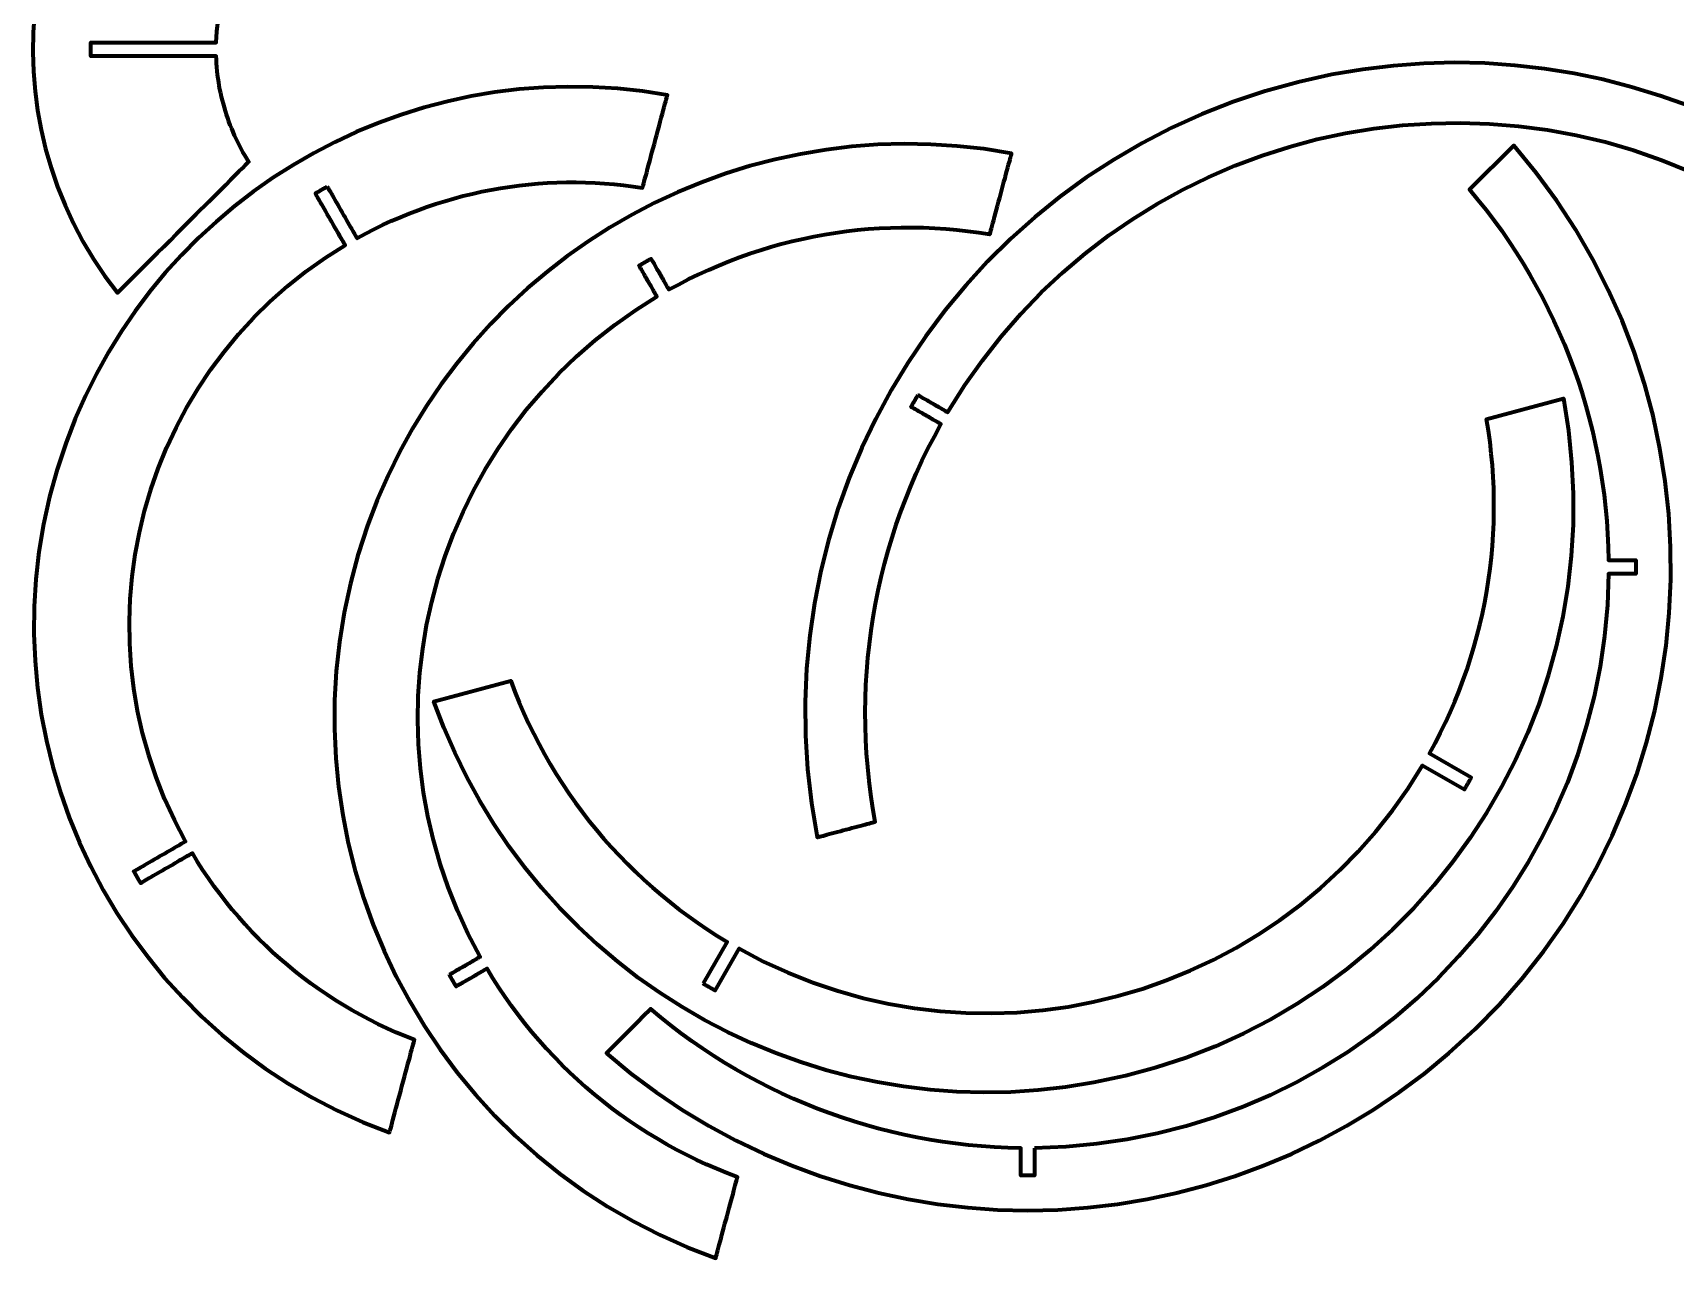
# Model space of a CAD drawing. Header units: millimetres. Extents: x -231 to 441, y -124 to 422.
# Drawn here: x -230.9 to 127.9, y -121.5 to 146.1 of the extents above; entities that cross this region are included whole.
import ezdxf

# ---------------------------------------------------------------- set-up
doc = ezdxf.new("R2010")
doc.units = ezdxf.units.MM
doc.header["$MEASUREMENT"] = 0

# ---------------------------------------------------------------- blocks, each defined once
blk = doc.blocks.new('block 3')
at = {"color": 7, "lineweight": 70, "true_color": 0xffffff}
blk.add_lwpolyline([(-143.52, 215.71), (-143.52, 188.31), (-142.7, 188.27), (-141.92, 188.23), (-141.13, 188.17), (-140.34, 188.09), (-139.56, 188.01), (-138.78, 187.9), (-138, 187.79), (-137.23, 187.66), (-136.45, 187.52), (-135.68, 187.37), (-134.92, 187.2), (-134.15, 187.02), (-133.39, 186.83), (-132.64, 186.63), (-131.88, 186.41), (-131.13, 186.18), (-130.39, 185.93), (-129.65, 185.68), (-128.91, 185.41), (-128.18, 185.12), (-127.45, 184.83), (-126.73, 184.52), (-126.01, 184.2), (-125.3, 183.87), (-124.59, 183.53), (-123.89, 183.17), (-123.2, 182.8), (-122.51, 182.42), (-121.82, 182.03), (-121.14, 181.62), (-120.47, 181.2), (-120.39, 181.29), (-120.13, 181.54), (-118.48, 183.2), (-117.67, 184.01), (-116.75, 184.93), (-115.73, 185.94), (-114.63, 187.05), (-112.2, 189.47), (-110.91, 190.76), (-109.57, 192.1), (-108.21, 193.46), (-106.83, 194.84), (-105.44, 196.23), (-104.06, 197.61), (-102.7, 198.98), (-101.36, 200.31), (-100.07, 201.61), (-98.82, 202.85), (-97.64, 204.03), (-96.54, 205.13), (-95.52, 206.15), (-94.6, 207.07), (-93.79, 207.88), (-93.11, 208.57), (-92.55, 209.12), (-92.14, 209.54), (-91.88, 209.79), (-91.8, 209.88), (-94.86, 212.19), (-97.99, 214.34), (-101.19, 216.34), (-104.46, 218.19), (-107.79, 219.88), (-111.17, 221.42), (-114.6, 222.81), (-118.08, 224.04), (-121.59, 225.11), (-125.14, 226.04), (-128.72, 226.81), (-132.31, 227.42), (-135.93, 227.89), (-139.56, 228.19), (-143.2, 228.35), (-146.84, 228.35), (-150.48, 228.19), (-154.11, 227.89), (-157.73, 227.42), (-161.33, 226.81), (-164.9, 226.04), (-168.45, 225.11), (-171.96, 224.04), (-175.44, 222.81), (-178.87, 221.42), (-182.25, 219.88), (-185.58, 218.19), (-188.85, 216.34), (-192.05, 214.34), (-195.19, 212.19), (-198.25, 209.88), (-201.75, 206.96), (-205.06, 203.89), (-208.17, 200.69), (-211.09, 197.36), (-213.82, 193.91), (-216.34, 190.34), (-218.67, 186.68), (-220.8, 182.92), (-222.72, 179.07), (-224.45, 175.14), (-225.97, 171.14), (-227.29, 167.09), (-228.41, 162.97), (-229.31, 158.81), (-230.02, 154.62), (-230.51, 150.4), (-230.8, 146.15), (-230.88, 141.9), (-230.74, 137.64), (-230.4, 133.38), (-229.84, 129.14), (-229.07, 124.92), (-228.09, 120.73), (-226.89, 116.58), (-225.48, 112.48), (-223.84, 108.43), (-221.99, 104.44), (-219.92, 100.52), (-217.63, 96.69), (-215.12, 92.94), (-212.39, 89.29), (-212.29, 89.38), (-212.02, 89.65), (-211.58, 90.09), (-210.99, 90.68), (-210.26, 91.41), (-209.4, 92.27), (-207.36, 94.32), (-206.19, 95.48), (-204.95, 96.72), (-203.65, 98.03), (-202.29, 99.38), (-200.9, 100.77), (-199.48, 102.19), (-198.05, 103.63), (-196.62, 105.06), (-195.2, 106.48), (-192.45, 109.22), (-191.15, 110.53), (-189.91, 111.77), (-188.74, 112.93), (-187.67, 114.01), (-186.69, 114.98), (-185.84, 115.84), (-185.1, 116.57), (-184.51, 117.16), (-184.08, 117.6), (-183.8, 117.87), (-183.71, 117.96), (-184.14, 118.66), (-184.56, 119.36), (-184.97, 120.07), (-185.36, 120.78), (-185.74, 121.5), (-186.11, 122.23), (-186.46, 122.96), (-186.8, 123.7), (-187.13, 124.44), (-187.44, 125.19), (-187.74, 125.95), (-188.03, 126.71), (-188.3, 127.47), (-188.56, 128.24), (-188.81, 129.01), (-189.04, 129.79), (-189.26, 130.57), (-189.46, 131.35), (-189.65, 132.14), (-189.83, 132.94), (-189.99, 133.73), (-190.14, 134.53), (-190.28, 135.33), (-190.4, 136.14), (-190.5, 136.94), (-190.59, 137.75), (-190.67, 138.56), (-190.73, 139.38), (-190.78, 140.19), (-190.82, 141.01), (-218.22, 141.01), (-218.22, 141.06), (-218.22, 141.11), (-218.22, 141.16), (-218.22, 141.2), (-218.23, 141.3), (-218.23, 141.35), (-218.23, 141.4), (-218.23, 141.49), (-218.23, 141.54), (-218.23, 141.64), (-218.23, 141.74), (-218.23, 141.79), (-218.23, 141.83), (-218.23, 141.88), (-218.23, 141.98), (-218.24, 142.08), (-218.24, 142.12), (-218.24, 142.22), (-218.24, 142.32), (-218.24, 142.37), (-218.24, 142.51), (-218.24, 142.66), (-218.24, 142.7), (-218.24, 142.75), (-218.24, 142.8), (-218.24, 142.9), (-218.24, 142.95), (-218.23, 143.04), (-218.23, 143.14), (-218.23, 143.19), (-218.23, 143.24), (-218.23, 143.29), (-218.23, 143.38), (-218.23, 143.48), (-218.23, 143.53), (-218.23, 143.58), (-218.23, 143.62), (-218.23, 143.67), (-218.22, 143.82), (-218.22, 143.87), (-218.22, 143.91), (-218.22, 144.01), (-190.82, 144.01), (-190.68, 146.41), (-190.42, 148.77), (-190.04, 151.09), (-189.54, 153.38), (-188.94, 155.62), (-188.22, 157.81), (-187.4, 159.95), (-186.48, 162.04), (-185.46, 164.07), (-184.34, 166.04), (-183.13, 167.95), (-181.83, 169.8), (-180.45, 171.58), (-178.97, 173.28), (-177.42, 174.91), (-175.79, 176.46), (-174.09, 177.94), (-172.31, 179.32), (-170.46, 180.62), (-168.55, 181.83), (-166.58, 182.95), (-164.55, 183.97), (-162.46, 184.89), (-160.32, 185.71), (-158.13, 186.43), (-155.89, 187.03), (-153.6, 187.53), (-151.28, 187.91), (-148.92, 188.17), (-146.52, 188.31), (-146.52, 215.71), (-146.42, 215.71), (-146.32, 215.72), (-146.22, 215.72), (-146.12, 215.72), (-146.02, 215.72), (-145.92, 215.72), (-145.82, 215.72), (-145.72, 215.72), (-145.62, 215.72), (-145.52, 215.73), (-145.42, 215.73), (-145.32, 215.73), (-145.22, 215.73), (-145.12, 215.73), (-145.02, 215.73), (-144.92, 215.73), (-144.82, 215.73), (-144.72, 215.73), (-144.62, 215.73), (-144.52, 215.73), (-144.42, 215.72), (-144.32, 215.72), (-144.22, 215.72), (-144.12, 215.72), (-144.02, 215.72), (-143.92, 215.72), (-143.82, 215.72), (-143.72, 215.72), (-143.62, 215.71), (-143.52, 215.71)], dxfattribs=at)
blk = doc.blocks.new('block 4')
at = {"color": 7, "lineweight": 70, "true_color": 0xffffff}
blk.add_lwpolyline([(-166.56, 112.52), (-166.54, 112.48), (-166.48, 112.38), (-166.38, 112.2), (-166.25, 111.97), (-166.08, 111.68), (-165.88, 111.35), (-165.66, 110.96), (-165.42, 110.54), (-165.15, 110.08), (-164.87, 109.59), (-164.58, 109.08), (-164.27, 108.55), (-163.95, 108), (-163.63, 107.44), (-163.3, 106.88), (-162.98, 106.31), (-162.66, 105.76), (-162.34, 105.21), (-162.03, 104.67), (-161.74, 104.16), (-161.45, 103.67), (-161.19, 103.21), (-160.94, 102.79), (-160.72, 102.41), (-160.53, 102.07), (-160.36, 101.78), (-160.23, 101.55), (-160.13, 101.38), (-160.07, 101.27), (-160.05, 101.24), (-158.14, 102.27), (-156.28, 103.23), (-154.4, 104.14), (-152.5, 105.01), (-150.59, 105.84), (-148.67, 106.63), (-146.73, 107.38), (-144.77, 108.09), (-142.8, 108.75), (-140.82, 109.36), (-138.83, 109.94), (-136.83, 110.47), (-134.82, 110.96), (-132.8, 111.41), (-130.77, 111.81), (-128.73, 112.17), (-126.68, 112.49), (-124.63, 112.76), (-122.57, 112.99), (-120.51, 113.17), (-118.44, 113.31), (-116.37, 113.41), (-114.29, 113.46), (-112.21, 113.47), (-110.14, 113.43), (-108.06, 113.34), (-105.98, 113.22), (-103.9, 113.04), (-101.82, 112.83), (-99.74, 112.56), (-97.67, 112.26), (-97.65, 112.32), (-97.6, 112.5), (-97.52, 112.79), (-97.42, 113.18), (-97.29, 113.67), (-97.14, 114.24), (-96.96, 114.89), (-96.77, 115.6), (-96.56, 116.38), (-96.34, 117.21), (-96.1, 118.09), (-95.86, 119), (-95.61, 119.95), (-95.35, 120.91), (-95.09, 121.88), (-94.82, 122.86), (-94.56, 123.84), (-94.3, 124.8), (-94.05, 125.74), (-93.81, 126.66), (-93.57, 127.53), (-93.35, 128.37), (-93.14, 129.14), (-92.95, 129.86), (-92.77, 130.51), (-92.62, 131.08), (-92.49, 131.57), (-92.39, 131.96), (-92.31, 132.25), (-92.26, 132.43), (-92.24, 132.49), (-97.7, 133.34), (-103.14, 133.92), (-108.56, 134.25), (-113.96, 134.33), (-119.32, 134.17), (-124.64, 133.76), (-129.91, 133.11), (-135.13, 132.23), (-140.28, 131.12), (-145.37, 129.78), (-150.38, 128.22), (-155.3, 126.44), (-160.14, 124.45), (-164.87, 122.25), (-169.51, 119.84), (-174.03, 117.23), (-178.43, 114.42), (-182.7, 111.42), (-186.84, 108.23), (-190.85, 104.85), (-194.7, 101.3), (-198.4, 97.56), (-201.94, 93.65), (-205.32, 89.58), (-208.51, 85.34), (-211.53, 80.93), (-214.35, 76.37), (-216.98, 71.66), (-219.4, 66.8), (-221.62, 61.79), (-223.62, 56.64), (-225.59, 50.71), (-227.23, 44.75), (-228.54, 38.77), (-229.54, 32.78), (-230.22, 26.79), (-230.58, 20.81), (-230.64, 14.86), (-230.4, 8.94), (-229.87, 3.07), (-229.04, -2.75), (-227.92, -8.51), (-226.53, -14.19), (-224.85, -19.79), (-222.91, -25.29), (-220.69, -30.68), (-218.22, -35.96), (-215.49, -41.11), (-212.5, -46.12), (-209.27, -50.99), (-205.79, -55.7), (-202.08, -60.23), (-198.13, -64.59), (-193.96, -68.76), (-189.56, -72.73), (-184.95, -76.49), (-180.12, -80.03), (-175.08, -83.34), (-169.84, -86.4), (-164.4, -89.22), (-158.77, -91.77), (-152.94, -94.05), (-152.93, -93.98), (-152.88, -93.79), (-152.79, -93.48), (-152.68, -93.06), (-152.54, -92.55), (-152.38, -91.94), (-152.2, -91.25), (-151.99, -90.5), (-151.77, -89.68), (-151.54, -88.8), (-151.29, -87.88), (-151.04, -86.92), (-150.77, -85.94), (-150.5, -84.94), (-150.23, -83.93), (-149.96, -82.92), (-149.69, -81.92), (-149.43, -80.93), (-149.17, -79.98), (-148.93, -79.06), (-148.69, -78.18), (-148.47, -77.36), (-148.27, -76.6), (-148.09, -75.91), (-147.92, -75.31), (-147.79, -74.79), (-147.67, -74.38), (-147.59, -74.07), (-147.54, -73.88), (-147.52, -73.81), (-149.54, -73.01), (-151.53, -72.17), (-153.51, -71.29), (-155.46, -70.36), (-157.38, -69.39), (-159.29, -68.38), (-161.16, -67.33), (-163.01, -66.24), (-164.84, -65.11), (-166.64, -63.94), (-168.41, -62.73), (-170.15, -61.49), (-171.86, -60.2), (-173.55, -58.88), (-175.2, -57.52), (-176.83, -56.13), (-178.42, -54.7), (-179.98, -53.23), (-181.51, -51.73), (-183.01, -50.19), (-184.47, -48.63), (-185.9, -47.02), (-187.3, -45.39), (-188.66, -43.72), (-189.98, -42.02), (-191.27, -40.29), (-192.51, -38.53), (-193.73, -36.74), (-194.9, -34.92), (-196.03, -33.07), (-196.07, -33.1), (-196.17, -33.16), (-196.34, -33.25), (-196.56, -33.38), (-196.83, -33.53), (-197.15, -33.72), (-197.51, -33.93), (-197.91, -34.16), (-198.35, -34.41), (-198.81, -34.68), (-199.3, -34.96), (-199.81, -35.25), (-200.33, -35.56), (-200.87, -35.87), (-201.41, -36.18), (-201.96, -36.5), (-202.5, -36.81), (-203.04, -37.12), (-203.56, -37.42), (-204.07, -37.72), (-204.56, -38), (-205.02, -38.26), (-205.46, -38.51), (-205.86, -38.75), (-206.22, -38.95), (-206.54, -39.14), (-206.81, -39.29), (-207.02, -39.42), (-207.19, -39.51), (-207.29, -39.57), (-207.32, -39.59), (-207.37, -39.51), (-207.39, -39.47), (-207.42, -39.42), (-207.44, -39.38), (-207.47, -39.34), (-207.49, -39.3), (-207.52, -39.26), (-207.59, -39.13), (-207.62, -39.09), (-207.69, -38.97), (-207.71, -38.92), (-207.74, -38.88), (-207.76, -38.84), (-207.79, -38.8), (-207.81, -38.76), (-207.84, -38.72), (-207.88, -38.63), (-207.91, -38.59), (-207.93, -38.55), (-207.96, -38.51), (-207.98, -38.46), (-208.01, -38.42), (-208.03, -38.38), (-208.05, -38.34), (-208.08, -38.3), (-208.1, -38.25), (-208.13, -38.21), (-208.18, -38.13), (-208.2, -38.09), (-208.22, -38.05), (-208.25, -38), (-208.3, -37.92), (-208.32, -37.88), (-208.34, -37.84), (-208.42, -37.71), (-208.44, -37.67), (-208.46, -37.62), (-208.49, -37.58), (-208.51, -37.54), (-208.54, -37.5), (-208.58, -37.41), (-208.61, -37.37), (-208.68, -37.25), (-208.7, -37.2), (-208.75, -37.12), (-208.8, -37.03), (-208.82, -36.99), (-208.78, -36.97), (-208.68, -36.91), (-208.5, -36.81), (-208.27, -36.68), (-207.98, -36.51), (-207.65, -36.31), (-207.26, -36.09), (-206.84, -35.85), (-206.38, -35.59), (-205.89, -35.3), (-205.38, -35.01), (-204.85, -34.7), (-204.3, -34.38), (-203.74, -34.06), (-203.18, -33.73), (-202.61, -33.41), (-202.06, -33.09), (-201.51, -32.77), (-200.97, -32.46), (-200.46, -32.17), (-199.97, -31.88), (-199.51, -31.62), (-199.09, -31.38), (-198.71, -31.15), (-198.37, -30.96), (-198.08, -30.79), (-197.85, -30.66), (-197.68, -30.56), (-197.57, -30.5), (-197.53, -30.48), (-199.94, -25.87), (-202.08, -21.19), (-203.95, -16.45), (-205.56, -11.66), (-206.9, -6.83), (-207.99, -1.96), (-208.82, 2.92), (-209.39, 7.82), (-209.71, 12.73), (-209.78, 17.63), (-209.6, 22.51), (-209.18, 27.37), (-208.51, 32.19), (-207.61, 36.97), (-206.47, 41.7), (-205.09, 46.36), (-203.49, 50.95), (-201.65, 55.46), (-199.59, 59.88), (-197.3, 64.2), (-194.79, 68.4), (-192.06, 72.49), (-189.11, 76.45), (-185.95, 80.27), (-182.58, 83.94), (-179, 87.45), (-175.22, 90.8), (-171.23, 93.97), (-167.04, 96.95), (-162.64, 99.74), (-162.67, 99.77), (-162.73, 99.88), (-162.83, 100.05), (-162.96, 100.28), (-163.13, 100.57), (-163.32, 100.91), (-163.54, 101.29), (-163.79, 101.71), (-164.05, 102.17), (-164.33, 102.66), (-164.63, 103.17), (-164.94, 103.71), (-165.25, 104.26), (-165.58, 104.81), (-165.9, 105.38), (-166.23, 105.94), (-166.55, 106.5), (-166.87, 107.05), (-167.17, 107.58), (-167.47, 108.09), (-167.75, 108.58), (-168.02, 109.04), (-168.26, 109.46), (-168.48, 109.85), (-168.68, 110.18), (-168.84, 110.47), (-168.98, 110.7), (-169.08, 110.88), (-169.14, 110.98), (-169.16, 111.02), (-169.07, 111.07), (-168.99, 111.12), (-168.9, 111.17), (-168.82, 111.22), (-168.73, 111.28), (-168.64, 111.33), (-168.56, 111.38), (-168.47, 111.43), (-168.39, 111.48), (-168.21, 111.58), (-168.13, 111.63), (-168.04, 111.68), (-167.95, 111.73), (-167.87, 111.78), (-167.78, 111.83), (-167.69, 111.88), (-167.61, 111.93), (-167.52, 111.98), (-167.43, 112.03), (-167.35, 112.08), (-167.26, 112.13), (-167.17, 112.18), (-167.09, 112.23), (-167, 112.28), (-166.91, 112.32), (-166.82, 112.37), (-166.74, 112.42), (-166.65, 112.47), (-166.56, 112.52)], dxfattribs=at)
blk = doc.blocks.new('block 5')
at = {"color": 7, "lineweight": 70, "true_color": 0xffffff}
blk.add_lwpolyline([(-139.9, -59.56), (-139.88, -59.55), (-139.81, -59.51), (-139.71, -59.45), (-139.57, -59.37), (-139.4, -59.27), (-139.2, -59.15), (-138.97, -59.02), (-138.71, -58.88), (-138.44, -58.72), (-138.15, -58.55), (-137.84, -58.37), (-137.52, -58.19), (-137.2, -58), (-136.86, -57.81), (-136.53, -57.61), (-136.19, -57.42), (-135.85, -57.23), (-135.53, -57.04), (-135.21, -56.85), (-134.9, -56.68), (-134.61, -56.51), (-134.34, -56.35), (-134.08, -56.2), (-133.85, -56.07), (-133.65, -55.95), (-133.48, -55.85), (-133.34, -55.77), (-133.24, -55.72), (-133.17, -55.68), (-133.15, -55.67), (-135.83, -50.56), (-138.13, -45.56), (-140.16, -40.49), (-141.9, -35.36), (-143.38, -30.2), (-144.59, -24.99), (-145.53, -19.77), (-146.2, -14.52), (-146.62, -9.27), (-146.77, -4.02), (-146.66, 1.21), (-146.31, 6.42), (-145.7, 11.6), (-144.84, 16.74), (-143.73, 21.83), (-142.38, 26.85), (-140.78, 31.81), (-138.95, 36.69), (-136.88, 41.48), (-134.58, 46.17), (-132.04, 50.75), (-129.28, 55.21), (-126.29, 59.55), (-123.08, 63.75), (-119.64, 67.8), (-115.99, 71.69), (-112.12, 75.43), (-108.03, 78.98), (-103.74, 82.35), (-99.23, 85.53), (-94.52, 88.51), (-94.53, 88.53), (-94.57, 88.59), (-94.62, 88.68), (-94.7, 88.81), (-94.79, 88.98), (-94.9, 89.17), (-95.03, 89.38), (-95.17, 89.62), (-95.32, 89.88), (-95.48, 90.16), (-95.65, 90.45), (-95.82, 90.76), (-96, 91.07), (-96.19, 91.39), (-96.38, 91.72), (-96.56, 92.04), (-96.75, 92.37), (-96.94, 92.69), (-97.12, 93), (-97.29, 93.31), (-97.46, 93.6), (-97.62, 93.88), (-97.77, 94.14), (-97.91, 94.38), (-98.04, 94.59), (-98.15, 94.78), (-98.24, 94.94), (-98.31, 95.07), (-98.37, 95.17), (-98.4, 95.23), (-98.42, 95.25), (-98.33, 95.3), (-98.25, 95.35), (-98.17, 95.4), (-98.08, 95.45), (-98, 95.5), (-97.92, 95.55), (-97.83, 95.6), (-97.75, 95.64), (-97.67, 95.69), (-97.58, 95.74), (-97.5, 95.79), (-97.42, 95.84), (-97.33, 95.89), (-97.25, 95.94), (-97.16, 95.99), (-97.08, 96.03), (-97, 96.08), (-96.91, 96.13), (-96.83, 96.18), (-96.74, 96.23), (-96.66, 96.28), (-96.58, 96.32), (-96.49, 96.37), (-96.41, 96.42), (-96.32, 96.47), (-96.24, 96.51), (-96.16, 96.56), (-96.07, 96.61), (-95.99, 96.66), (-95.9, 96.7), (-95.82, 96.75), (-95.81, 96.73), (-95.77, 96.67), (-95.72, 96.57), (-95.64, 96.44), (-95.55, 96.28), (-95.44, 96.09), (-95.31, 95.88), (-95.17, 95.64), (-95.02, 95.38), (-94.86, 95.1), (-94.7, 94.81), (-94.52, 94.5), (-94.34, 94.19), (-94.15, 93.87), (-93.97, 93.54), (-93.78, 93.22), (-93.59, 92.89), (-93.4, 92.57), (-93.22, 92.26), (-93.05, 91.95), (-92.88, 91.66), (-92.72, 91.38), (-92.57, 91.12), (-92.43, 90.88), (-92.31, 90.67), (-92.2, 90.48), (-92.1, 90.31), (-92.03, 90.18), (-91.97, 90.09), (-91.94, 90.03), (-91.92, 90.01), (-89.78, 91.17), (-87.61, 92.29), (-85.43, 93.35), (-83.22, 94.36), (-81, 95.32), (-78.75, 96.23), (-76.49, 97.09), (-74.21, 97.89), (-71.92, 98.64), (-69.61, 99.34), (-67.29, 99.99), (-64.96, 100.59), (-62.61, 101.13), (-60.25, 101.62), (-57.88, 102.05), (-55.51, 102.43), (-53.12, 102.76), (-50.73, 103.04), (-48.33, 103.26), (-45.93, 103.43), (-43.52, 103.54), (-41.1, 103.6), (-38.69, 103.6), (-36.27, 103.55), (-33.85, 103.45), (-31.43, 103.29), (-29.02, 103.07), (-26.6, 102.8), (-24.19, 102.48), (-21.78, 102.1), (-21.76, 102.15), (-21.72, 102.32), (-21.64, 102.59), (-21.55, 102.95), (-21.43, 103.4), (-21.28, 103.93), (-21.12, 104.53), (-20.95, 105.19), (-20.75, 105.91), (-20.55, 106.68), (-20.33, 107.48), (-20.11, 108.31), (-19.88, 109.17), (-19.65, 110.05), (-19.17, 111.81), (-18.94, 112.69), (-18.71, 113.54), (-18.48, 114.38), (-18.27, 115.18), (-18.06, 115.95), (-17.87, 116.67), (-17.69, 117.33), (-17.53, 117.93), (-17.39, 118.46), (-17.27, 118.91), (-17.17, 119.27), (-17.1, 119.54), (-17.06, 119.71), (-17.04, 119.76), (-23.09, 120.73), (-28.91, 121.37), (-34.72, 121.74), (-40.5, 121.84), (-46.24, 121.68), (-51.94, 121.25), (-57.59, 120.57), (-63.18, 119.63), (-68.7, 118.44), (-74.14, 117.02), (-79.51, 115.35), (-84.78, 113.44), (-89.96, 111.31), (-95.03, 108.95), (-99.99, 106.37), (-104.83, 103.57), (-109.54, 100.56), (-114.11, 97.34), (-118.54, 93.92), (-122.82, 90.3), (-126.94, 86.48), (-130.9, 82.47), (-134.68, 78.27), (-138.28, 73.9), (-141.68, 69.34), (-144.9, 64.61), (-147.9, 59.72), (-150.7, 54.66), (-153.27, 49.44), (-155.62, 44.06), (-157.73, 38.54), (-159.8, 32.22), (-161.51, 25.86), (-162.88, 19.49), (-163.91, 13.1), (-164.59, 6.73), (-164.95, 0.36), (-164.99, -5.97), (-164.7, -12.27), (-164.09, -18.52), (-163.18, -24.72), (-161.96, -30.84), (-160.44, -36.88), (-158.63, -42.83), (-156.53, -48.67), (-154.15, -54.4), (-151.48, -60), (-148.55, -65.47), (-145.34, -70.79), (-141.87, -75.95), (-138.15, -80.94), (-134.17, -85.75), (-129.95, -90.37), (-125.48, -94.79), (-120.78, -98.99), (-115.85, -102.97), (-110.69, -106.71), (-105.31, -110.2), (-99.71, -113.43), (-93.9, -116.4), (-87.89, -119.08), (-81.68, -121.48), (-81.67, -121.42), (-81.63, -121.26), (-81.56, -121.01), (-81.47, -120.67), (-81.35, -120.25), (-81.22, -119.75), (-81.07, -119.18), (-80.9, -118.55), (-80.72, -117.87), (-80.52, -117.15), (-80.32, -116.38), (-80.1, -115.58), (-79.88, -114.76), (-79.66, -113.92), (-79.43, -113.07), (-79.2, -112.21), (-78.97, -111.36), (-78.75, -110.52), (-78.53, -109.7), (-78.31, -108.9), (-78.11, -108.14), (-77.91, -107.41), (-77.73, -106.73), (-77.56, -106.1), (-77.41, -105.54), (-77.28, -105.04), (-77.16, -104.61), (-77.07, -104.27), (-77, -104.02), (-76.96, -103.86), (-76.95, -103.81), (-79.22, -102.93), (-81.48, -102.01), (-83.71, -101.03), (-85.91, -100.01), (-88.08, -98.94), (-90.23, -97.82), (-92.35, -96.66), (-94.44, -95.44), (-96.5, -94.19), (-98.53, -92.88), (-100.53, -91.54), (-102.49, -90.15), (-104.43, -88.71), (-106.33, -87.23), (-108.2, -85.72), (-110.03, -84.15), (-111.83, -82.55), (-113.59, -80.91), (-115.31, -79.23), (-117, -77.51), (-118.65, -75.75), (-120.26, -73.95), (-121.83, -72.11), (-123.36, -70.24), (-124.85, -68.33), (-126.3, -66.39), (-127.7, -64.41), (-129.06, -62.39), (-130.38, -60.34), (-131.65, -58.26), (-131.67, -58.28), (-131.74, -58.31), (-131.84, -58.37), (-131.98, -58.45), (-132.15, -58.55), (-132.35, -58.67), (-132.58, -58.8), (-132.84, -58.95), (-133.11, -59.1), (-133.4, -59.27), (-133.71, -59.45), (-134.03, -59.63), (-134.35, -59.82), (-134.69, -60.02), (-135.36, -60.41), (-135.7, -60.6), (-136.02, -60.79), (-136.34, -60.97), (-136.65, -61.15), (-136.94, -61.32), (-137.21, -61.47), (-137.47, -61.62), (-137.7, -61.75), (-137.9, -61.87), (-138.07, -61.97), (-138.21, -62.05), (-138.31, -62.11), (-138.38, -62.15), (-138.4, -62.16), (-138.42, -62.12), (-138.45, -62.07), (-138.47, -62.03), (-138.53, -61.94), (-138.55, -61.9), (-138.58, -61.86), (-138.6, -61.81), (-138.65, -61.73), (-138.68, -61.68), (-138.7, -61.64), (-138.73, -61.6), (-138.8, -61.47), (-138.83, -61.43), (-138.86, -61.38), (-138.88, -61.34), (-138.93, -61.25), (-138.96, -61.21), (-138.98, -61.17), (-139.01, -61.12), (-139.03, -61.08), (-139.06, -61.04), (-139.08, -60.99), (-139.13, -60.91), (-139.16, -60.86), (-139.18, -60.82), (-139.21, -60.78), (-139.26, -60.69), (-139.31, -60.6), (-139.33, -60.56), (-139.36, -60.52), (-139.38, -60.47), (-139.41, -60.43), (-139.43, -60.39), (-139.46, -60.34), (-139.48, -60.3), (-139.5, -60.26), (-139.53, -60.21), (-139.55, -60.17), (-139.58, -60.13), (-139.6, -60.08), (-139.68, -59.95), (-139.7, -59.91), (-139.75, -59.82), (-139.82, -59.69), (-139.87, -59.6), (-139.9, -59.56)], dxfattribs=at)
blk = doc.blocks.new('block 6')
at = {"color": 7, "lineweight": 70, "true_color": 0xffffff}
blk.add_lwpolyline([(-84.44, -61.51), (-84.39, -61.54), (-84.35, -61.57), (-84.31, -61.59), (-84.27, -61.62), (-84.22, -61.64), (-84.18, -61.67), (-84.14, -61.69), (-84.01, -61.77), (-83.96, -61.79), (-83.92, -61.82), (-83.75, -61.92), (-83.62, -62), (-83.53, -62.05), (-83.49, -62.07), (-83.45, -62.1), (-83.4, -62.12), (-83.36, -62.15), (-83.31, -62.17), (-83.27, -62.2), (-83.1, -62.3), (-83.06, -62.32), (-82.97, -62.37), (-82.84, -62.45), (-82.71, -62.52), (-82.62, -62.57), (-82.58, -62.6), (-82.53, -62.62), (-82.49, -62.65), (-82.45, -62.67), (-82.4, -62.69), (-82.36, -62.72), (-82.32, -62.74), (-82.27, -62.77), (-82.19, -62.82), (-82.14, -62.84), (-82.1, -62.87), (-82.06, -62.89), (-82.01, -62.92), (-81.97, -62.94), (-81.93, -62.97), (-81.88, -62.99), (-81.84, -63.01), (-76.57, -53.89), (-71.29, -56.67), (-65.92, -59.13), (-60.49, -61.29), (-54.99, -63.14), (-49.45, -64.69), (-43.87, -65.94), (-38.27, -66.89), (-32.65, -67.55), (-27.02, -67.92), (-21.4, -68.01), (-15.8, -67.81), (-10.23, -67.33), (-4.69, -66.57), (0.79, -65.53), (6.21, -64.22), (11.56, -62.64), (16.83, -60.8), (22, -58.69), (27.07, -56.32), (32.02, -53.69), (36.85, -50.81), (41.53, -47.68), (46.07, -44.29), (50.45, -40.66), (54.66, -36.79), (58.68, -32.68), (62.51, -28.33), (66.14, -23.74), (69.56, -18.93), (72.74, -13.88), (81.87, -19.15), (81.92, -19.06), (81.97, -18.98), (82.02, -18.89), (82.12, -18.72), (82.17, -18.63), (82.22, -18.55), (82.27, -18.46), (82.32, -18.37), (82.37, -18.29), (82.42, -18.2), (82.47, -18.11), (82.52, -18.03), (82.57, -17.94), (82.62, -17.86), (82.67, -17.77), (82.77, -17.6), (82.82, -17.51), (82.92, -17.33), (82.97, -17.25), (83.02, -17.16), (83.07, -17.07), (83.12, -16.99), (83.17, -16.9), (83.22, -16.81), (83.27, -16.73), (83.32, -16.64), (83.37, -16.55), (74.24, -11.28), (75.46, -9.05), (76.62, -6.8), (77.73, -4.53), (78.78, -2.23), (79.78, 0.09), (80.72, 2.42), (81.61, 4.78), (82.45, 7.15), (83.23, 9.53), (83.96, 11.94), (84.63, 14.35), (85.25, 16.79), (85.81, 19.23), (86.31, 21.68), (86.76, 24.15), (87.16, 26.62), (87.5, 29.1), (87.78, 31.59), (88, 34.09), (88.17, 36.59), (88.29, 39.1), (88.34, 41.61), (88.34, 44.13), (88.28, 46.64), (88.17, 49.16), (87.99, 51.68), (87.76, 54.19), (87.48, 56.71), (87.13, 59.22), (86.72, 61.72), (103.5, 66.22), (104.6, 59.27), (105.31, 52.36), (105.65, 45.48), (105.62, 38.66), (105.22, 31.9), (104.48, 25.21), (103.39, 18.61), (101.96, 12.11), (100.2, 5.72), (98.11, -0.55), (95.72, -6.69), (93.02, -12.69), (90.02, -18.53), (86.73, -24.21), (83.15, -29.71), (79.31, -35.02), (75.19, -40.13), (70.81, -45.03), (66.19, -49.7), (61.32, -54.14), (56.21, -58.34), (50.88, -62.27), (45.32, -65.94), (39.56, -69.33), (33.59, -72.43), (27.42, -75.23), (21.06, -77.71), (14.52, -79.86), (7.81, -81.68), (0.93, -83.15), (-5.26, -84.15), (-11.24, -84.82), (-17.19, -85.21), (-23.12, -85.32), (-29.01, -85.16), (-34.85, -84.72), (-40.64, -84.03), (-46.37, -83.07), (-52.03, -81.86), (-57.62, -80.4), (-63.12, -78.7), (-68.53, -76.75), (-73.84, -74.56), (-79.04, -72.14), (-84.12, -69.5), (-89.08, -66.63), (-93.91, -63.54), (-98.6, -60.24), (-103.14, -56.73), (-107.53, -53.01), (-111.75, -49.09), (-115.8, -44.98), (-119.67, -40.68), (-123.36, -36.19), (-126.85, -31.51), (-130.14, -26.66), (-133.21, -21.64), (-136.07, -16.44), (-138.71, -11.09), (-141.1, -5.57), (-143.26, 0.1), (-126.48, 4.6), (-125.58, 2.22), (-124.62, -0.13), (-123.62, -2.45), (-122.56, -4.74), (-121.45, -7.01), (-120.29, -9.24), (-119.08, -11.45), (-117.83, -13.63), (-116.52, -15.78), (-115.17, -17.89), (-113.78, -19.98), (-112.33, -22.03), (-110.84, -24.04), (-109.31, -26.02), (-107.73, -27.97), (-106.11, -29.88), (-104.44, -31.75), (-102.73, -33.58), (-100.98, -35.38), (-99.19, -37.14), (-97.36, -38.86), (-95.49, -40.53), (-93.58, -42.17), (-91.64, -43.76), (-89.65, -45.31), (-87.62, -46.82), (-85.56, -48.28), (-83.47, -49.7), (-81.34, -51.07), (-79.17, -52.39), (-84.44, -61.51)], dxfattribs=at)
blk = doc.blocks.new('block 9')
at = {"color": 7, "lineweight": 70, "true_color": 0xffffff}
blk.add_lwpolyline([(-12.03, -97.44), (-12.03, -103.42), (-12.13, -103.42), (-12.22, -103.42), (-12.32, -103.43), (-12.42, -103.43), (-12.52, -103.43), (-12.61, -103.43), (-12.71, -103.43), (-12.81, -103.43), (-12.9, -103.43), (-13, -103.43), (-13.09, -103.43), (-13.19, -103.43), (-13.29, -103.43), (-13.38, -103.43), (-13.48, -103.43), (-13.58, -103.43), (-13.67, -103.43), (-13.77, -103.43), (-13.87, -103.43), (-14.06, -103.43), (-14.16, -103.43), (-14.26, -103.43), (-14.35, -103.43), (-14.45, -103.43), (-14.54, -103.43), (-14.64, -103.43), (-14.74, -103.43), (-14.83, -103.42), (-14.93, -103.42), (-15.03, -103.42), (-15.03, -97.44), (-17.9, -97.37), (-20.76, -97.24), (-23.61, -97.04), (-26.46, -96.79), (-29.29, -96.46), (-32.11, -96.08), (-34.92, -95.63), (-37.71, -95.12), (-40.49, -94.55), (-43.26, -93.91), (-46, -93.22), (-48.73, -92.46), (-51.45, -91.65), (-54.14, -90.77), (-56.81, -89.84), (-59.46, -88.84), (-62.08, -87.79), (-64.69, -86.68), (-67.27, -85.51), (-69.82, -84.28), (-72.35, -82.99), (-74.84, -81.65), (-77.31, -80.25), (-79.75, -78.8), (-82.16, -77.29), (-84.54, -75.72), (-86.88, -74.1), (-89.2, -72.42), (-91.47, -70.69), (-93.71, -68.9), (-95.92, -67.07), (-95.95, -67.1), (-96.03, -67.18), (-96.17, -67.32), (-96.36, -67.51), (-96.59, -67.74), (-96.86, -68.01), (-97.88, -69.03), (-98.28, -69.43), (-98.7, -69.85), (-103.6, -74.75), (-103.97, -75.12), (-104.31, -75.46), (-105.56, -76.71), (-100.2, -81.14), (-94.67, -85.26), (-89, -89.07), (-83.19, -92.58), (-77.26, -95.79), (-71.21, -98.69), (-65.06, -101.28), (-58.81, -103.57), (-52.49, -105.56), (-46.1, -107.23), (-39.66, -108.61), (-33.17, -109.68), (-26.64, -110.44), (-20.09, -110.9), (-13.53, -111.05), (-6.97, -110.9), (-0.42, -110.44), (6.11, -109.68), (12.6, -108.61), (19.05, -107.23), (25.44, -105.56), (31.76, -103.57), (38, -101.28), (44.15, -98.69), (50.2, -95.79), (56.14, -92.58), (61.94, -89.07), (67.62, -85.26), (73.14, -81.14), (78.51, -76.71), (84.2, -71.51), (89.53, -66.06), (94.52, -60.39), (99.16, -54.52), (103.44, -48.45), (107.37, -42.21), (110.95, -35.8), (114.17, -29.25), (117.03, -22.57), (119.53, -15.77), (121.67, -8.86), (123.46, -1.87), (124.88, 5.19), (125.93, 12.31), (126.63, 19.46), (126.96, 26.65), (126.92, 33.84), (126.52, 41.04), (125.74, 48.21), (124.6, 55.34), (123.09, 62.43), (121.21, 69.45), (118.95, 76.4), (116.33, 83.25), (113.32, 89.99), (109.94, 96.6), (106.19, 103.07), (102.05, 109.39), (97.54, 115.54), (92.65, 121.5), (83.03, 111.88), (83, 111.85), (84.84, 109.65), (86.62, 107.41), (88.35, 105.13), (90.03, 102.82), (91.65, 100.48), (93.22, 98.1), (94.73, 95.69), (96.19, 93.25), (97.59, 90.78), (98.93, 88.28), (100.21, 85.76), (101.44, 83.2), (102.61, 80.63), (103.72, 78.02), (104.78, 75.4), (105.77, 72.75), (106.71, 70.08), (107.58, 67.38), (108.4, 64.67), (109.15, 61.94), (109.85, 59.19), (110.48, 56.43), (111.06, 53.65), (111.57, 50.85), (112.01, 48.04), (112.4, 45.22), (112.72, 42.39), (112.98, 39.55), (113.18, 36.69), (113.31, 33.83), (113.37, 30.96), (119.36, 30.96), (119.36, 30.91), (119.36, 30.86), (119.36, 30.81), (119.36, 30.76), (119.36, 30.71), (119.36, 30.66), (119.36, 30.61), (119.36, 30.56), (119.36, 30.46), (119.36, 30.41), (119.36, 30.36), (119.36, 30.31), (119.36, 30.26), (119.36, 30.21), (119.37, 30.16), (119.37, 30.11), (119.37, 30.06), (119.37, 30.01), (119.37, 29.96), (119.37, 29.91), (119.37, 29.86), (119.37, 29.81), (119.37, 29.76), (119.37, 29.71), (119.37, 29.66), (119.37, 29.56), (119.37, 29.51), (119.37, 29.41), (119.37, 29.31), (119.37, 29.26), (119.37, 29.21), (119.37, 29.16), (119.37, 29.11), (119.37, 29.06), (119.37, 29.01), (119.37, 28.96), (119.37, 28.91), (119.37, 28.86), (119.37, 28.81), (119.37, 28.76), (119.36, 28.71), (119.36, 28.66), (119.36, 28.61), (119.36, 28.56), (119.36, 28.51), (119.36, 28.46), (119.36, 28.41), (119.36, 28.36), (119.36, 28.31), (119.36, 28.26), (119.36, 28.21), (119.36, 28.16), (119.36, 28.11), (119.36, 28.06), (119.36, 28.01), (119.36, 27.96), (113.37, 27.96), (113.11, 21.12), (112.49, 14.37), (111.52, 7.73), (110.22, 1.2), (108.59, -5.2), (106.63, -11.46), (104.37, -17.59), (101.81, -23.55), (98.95, -29.36), (95.81, -35), (92.4, -40.45), (88.73, -45.71), (84.8, -50.78), (80.62, -55.64), (76.21, -60.27), (71.57, -64.69), (66.72, -68.86), (61.65, -72.79), (56.39, -76.47), (50.93, -79.88), (45.3, -83.02), (39.49, -85.87), (33.52, -88.44), (27.4, -90.7), (21.13, -92.65), (14.73, -94.28), (8.21, -95.59), (1.57, -96.55), (-5.18, -97.17), (-12.03, -97.44)], dxfattribs=at)
blk = doc.blocks.new('block 10')
at = {"color": 7, "lineweight": 70, "true_color": 0xffffff}
blk.add_lwpolyline([(-37.51, 67), (-37.49, 66.99), (-37.42, 66.96), (-37.32, 66.9), (-37.19, 66.82), (-37.02, 66.73), (-36.83, 66.61), (-36.61, 66.49), (-36.36, 66.34), (-36.1, 66.19), (-35.81, 66.03), (-35.52, 65.85), (-35.21, 65.68), (-34.89, 65.49), (-34.57, 65.31), (-34.24, 65.12), (-33.91, 64.93), (-33.59, 64.74), (-33.27, 64.56), (-32.96, 64.38), (-32.67, 64.21), (-32.38, 64.05), (-32.12, 63.89), (-31.87, 63.75), (-31.65, 63.62), (-31.46, 63.51), (-31.29, 63.42), (-31.16, 63.34), (-31.06, 63.28), (-30.99, 63.24), (-30.97, 63.23), (-27.26, 69.13), (-23.42, 74.57), (-19.35, 79.76), (-15.05, 84.7), (-10.55, 89.37), (-5.84, 93.79), (-0.94, 97.94), (4.14, 101.82), (9.38, 105.43), (14.78, 108.76), (20.32, 111.82), (25.98, 114.6), (31.77, 117.09), (37.67, 119.3), (43.66, 121.21), (49.74, 122.84), (55.89, 124.16), (62.1, 125.19), (68.36, 125.91), (74.66, 126.33), (80.99, 126.44), (87.33, 126.24), (93.68, 125.73), (100.01, 124.89), (106.33, 123.74), (112.61, 122.26), (118.85, 120.45), (125.04, 118.31), (131.16, 115.84), (137.2, 113.04), (143.16, 109.89), (143.17, 109.91), (143.2, 109.97), (143.26, 110.06), (143.33, 110.19), (143.42, 110.34), (143.53, 110.53), (143.65, 110.74), (143.78, 110.97), (143.93, 111.22), (144.08, 111.49), (144.24, 111.77), (144.42, 112.07), (144.59, 112.37), (144.77, 112.68), (144.95, 113), (145.14, 113.32), (145.32, 113.63), (145.5, 113.94), (145.67, 114.24), (145.84, 114.54), (146.01, 114.82), (146.16, 115.09), (146.31, 115.34), (146.44, 115.58), (146.56, 115.79), (146.67, 115.97), (146.76, 116.13), (146.83, 116.25), (146.89, 116.35), (146.92, 116.41), (146.93, 116.43), (147.06, 116.35), (147.1, 116.33), (147.14, 116.31), (147.18, 116.28), (147.23, 116.26), (147.27, 116.24), (147.31, 116.21), (147.35, 116.19), (147.39, 116.16), (147.44, 116.14), (147.48, 116.12), (147.52, 116.09), (147.56, 116.07), (147.6, 116.04), (147.65, 116.02), (147.69, 116), (147.77, 115.95), (147.81, 115.92), (147.86, 115.9), (147.94, 115.85), (148.02, 115.8), (148.07, 115.78), (148.11, 115.75), (148.15, 115.73), (148.19, 115.71), (148.23, 115.68), (148.28, 115.66), (148.32, 115.63), (148.4, 115.59), (148.44, 115.56), (148.48, 115.54), (148.53, 115.51), (148.57, 115.49), (148.61, 115.46), (148.65, 115.44), (148.74, 115.39), (148.78, 115.37), (148.82, 115.34), (148.86, 115.32), (148.9, 115.29), (148.94, 115.27), (148.99, 115.24), (149.03, 115.22), (149.07, 115.2), (149.19, 115.12), (149.24, 115.1), (149.28, 115.07), (149.4, 115), (149.49, 114.95), (149.53, 114.93), (149.52, 114.9), (149.48, 114.84), (149.42, 114.74), (149.34, 114.61), (149.25, 114.44), (149.14, 114.25), (149.01, 114.02), (148.87, 113.78), (148.71, 113.51), (148.55, 113.23), (148.38, 112.93), (148.2, 112.62), (148.02, 112.31), (147.83, 111.98), (147.64, 111.66), (147.45, 111.33), (147.27, 111.01), (147.08, 110.69), (146.9, 110.38), (146.73, 110.08), (146.57, 109.8), (146.42, 109.54), (146.28, 109.29), (146.15, 109.07), (146.03, 108.87), (145.94, 108.71), (145.86, 108.57), (145.8, 108.47), (145.77, 108.41), (145.75, 108.39), (148.34, 106.82), (150.87, 105.19), (153.37, 103.51), (155.82, 101.77), (158.22, 99.98), (160.58, 98.13), (162.9, 96.24), (165.16, 94.29), (167.38, 92.29), (169.55, 90.24), (171.67, 88.14), (173.75, 86), (175.77, 83.81), (177.73, 81.58), (179.65, 79.3), (181.51, 76.97), (183.32, 74.61), (185.08, 72.2), (186.78, 69.75), (188.42, 67.26), (190.01, 64.74), (191.54, 62.17), (193.01, 59.57), (194.42, 56.93), (195.77, 54.25), (197.06, 51.55), (198.28, 48.8), (199.45, 46.03), (200.55, 43.22), (201.59, 40.39), (201.63, 40.4), (201.75, 40.43), (201.93, 40.48), (202.18, 40.55), (202.49, 40.63), (202.85, 40.73), (203.26, 40.83), (203.71, 40.95), (204.2, 41.09), (204.72, 41.23), (205.27, 41.37), (205.85, 41.53), (206.44, 41.69), (207.04, 41.85), (207.66, 42.01), (208.27, 42.18), (208.88, 42.34), (209.49, 42.5), (210.08, 42.66), (210.65, 42.82), (211.2, 42.96), (211.72, 43.1), (212.21, 43.23), (212.66, 43.35), (213.07, 43.46), (213.43, 43.56), (213.73, 43.64), (213.98, 43.71), (214.16, 43.76), (214.27, 43.79), (214.31, 43.8), (211.94, 50.18), (209.29, 56.39), (206.37, 62.43), (203.19, 68.28), (199.77, 73.94), (196.1, 79.4), (192.2, 84.66), (188.08, 89.71), (183.75, 94.56), (179.22, 99.18), (174.48, 103.59), (169.57, 107.77), (164.48, 111.71), (159.22, 115.42), (153.8, 118.88), (148.23, 122.09), (142.52, 125.06), (136.68, 127.76), (130.72, 130.2), (124.64, 132.37), (118.46, 134.26), (112.19, 135.88), (105.83, 137.21), (99.39, 138.25), (92.89, 138.99), (86.32, 139.44), (79.71, 139.58), (73.05, 139.4), (66.37, 138.91), (59.66, 138.1), (52.94, 136.97), (45.57, 135.34), (38.37, 133.35), (31.35, 131.01), (24.53, 128.33), (17.9, 125.33), (11.48, 122.01), (5.27, 118.39), (-0.72, 114.47), (-6.48, 110.28), (-12, 105.82), (-17.28, 101.1), (-22.31, 96.13), (-27.07, 90.94), (-31.57, 85.51), (-35.79, 79.88), (-39.73, 74.05), (-43.38, 68.03), (-46.73, 61.83), (-49.77, 55.46), (-52.5, 48.95), (-54.91, 42.29), (-56.99, 35.5), (-58.72, 28.59), (-60.12, 21.58), (-61.16, 14.46), (-61.84, 7.27), (-62.15, 0), (-62.08, -7.34), (-61.63, -14.72), (-60.79, -22.14), (-59.55, -29.58), (-59.51, -29.57), (-59.39, -29.54), (-59.19, -29.49), (-58.93, -29.42), (-58.61, -29.33), (-58.22, -29.23), (-57.79, -29.11), (-57.32, -28.99), (-56.8, -28.85), (-56.25, -28.7), (-55.67, -28.55), (-55.07, -28.38), (-54.45, -28.22), (-53.82, -28.05), (-53.19, -27.88), (-52.55, -27.71), (-51.92, -27.54), (-51.31, -27.38), (-50.7, -27.21), (-50.13, -27.06), (-49.58, -26.91), (-49.06, -26.77), (-48.58, -26.65), (-48.15, -26.53), (-47.77, -26.43), (-47.45, -26.34), (-47.18, -26.27), (-46.99, -26.22), (-46.87, -26.19), (-46.83, -26.18), (-47.35, -23.2), (-47.79, -20.22), (-48.17, -17.23), (-48.48, -14.25), (-48.72, -11.25), (-48.88, -8.26), (-48.98, -5.27), (-49.01, -2.28), (-48.97, 0.7), (-48.86, 3.68), (-48.68, 6.66), (-48.43, 9.63), (-48.12, 12.59), (-47.73, 15.55), (-47.28, 18.49), (-46.76, 21.42), (-46.17, 24.34), (-45.52, 27.25), (-44.8, 30.14), (-44.01, 33.02), (-43.15, 35.88), (-42.23, 38.72), (-41.24, 41.54), (-40.18, 44.34), (-39.06, 47.11), (-37.88, 49.87), (-36.62, 52.6), (-35.31, 55.3), (-33.92, 57.98), (-32.47, 60.63), (-32.49, 60.65), (-32.56, 60.68), (-32.66, 60.74), (-32.79, 60.82), (-32.96, 60.91), (-33.15, 61.03), (-33.37, 61.15), (-33.62, 61.29), (-33.88, 61.45), (-34.17, 61.61), (-34.46, 61.78), (-34.77, 61.96), (-35.09, 62.14), (-35.41, 62.33), (-35.74, 62.52), (-36.07, 62.71), (-36.39, 62.89), (-36.71, 63.08), (-37.02, 63.26), (-37.31, 63.43), (-37.6, 63.59), (-37.86, 63.74), (-38.11, 63.89), (-38.33, 64.01), (-38.52, 64.13), (-38.69, 64.22), (-38.82, 64.3), (-38.92, 64.36), (-38.99, 64.39), (-39.01, 64.41), (-38.96, 64.49), (-38.91, 64.58), (-38.86, 64.67), (-38.81, 64.76), (-38.76, 64.84), (-38.71, 64.93), (-38.66, 65.02), (-38.61, 65.1), (-38.56, 65.19), (-38.52, 65.28), (-38.46, 65.36), (-38.42, 65.45), (-38.36, 65.54), (-38.31, 65.62), (-38.27, 65.71), (-38.21, 65.8), (-38.11, 65.97), (-38.06, 66.06), (-38.02, 66.14), (-37.96, 66.23), (-37.91, 66.32), (-37.86, 66.4), (-37.81, 66.49), (-37.76, 66.57), (-37.71, 66.66), (-37.66, 66.75), (-37.61, 66.83), (-37.56, 66.92), (-37.51, 67)], dxfattribs=at)
blk = doc.blocks.new('block 12')
at = {"color": 7, "lineweight": 70, "true_color": 0xffffff}
blk.add_lwpolyline([(323.29, 149.87), (323.28, 149.89), (323.25, 149.94), (323.2, 150.03), (323.13, 150.14), (323.05, 150.29), (322.95, 150.46), (322.84, 150.65), (322.72, 150.86), (322.59, 151.09), (322.44, 151.34), (322.29, 151.6), (322.14, 151.87), (321.98, 152.14), (321.82, 152.43), (321.65, 152.71), (321.49, 152.99), (321.33, 153.28), (321.17, 153.55), (321.01, 153.82), (320.86, 154.08), (320.72, 154.33), (320.59, 154.56), (320.46, 154.77), (320.35, 154.96), (320.25, 155.13), (320.17, 155.28), (320.1, 155.39), (320.05, 155.48), (320.02, 155.54), (320.01, 155.55), (313.58, 152.16), (307.28, 149.24), (300.89, 146.67), (294.43, 144.45), (287.92, 142.58), (281.36, 141.04), (274.77, 139.85), (268.16, 138.99), (261.54, 138.46), (254.93, 138.26), (248.33, 138.39), (241.75, 138.83), (235.22, 139.6), (228.74, 140.68), (222.33, 142.08), (215.99, 143.78), (209.74, 145.79), (203.59, 148.1), (197.56, 150.72), (191.65, 153.62), (185.88, 156.83), (180.25, 160.32), (174.79, 164.09), (169.5, 168.15), (164.4, 172.49), (159.49, 177.11), (154.79, 182), (150.32, 187.16), (146.08, 192.59), (142.09, 198.28), (138.35, 204.23), (138.34, 204.22), (138.28, 204.19), (138.2, 204.14), (138.09, 204.08), (137.96, 204), (137.8, 203.91), (137.61, 203.8), (137.41, 203.69), (137.19, 203.56), (136.96, 203.43), (136.71, 203.28), (136.46, 203.13), (136.19, 202.98), (135.92, 202.83), (135.65, 202.67), (135.37, 202.51), (135.1, 202.35), (134.83, 202.19), (134.56, 202.04), (134.31, 201.89), (134.06, 201.75), (133.83, 201.62), (133.61, 201.49), (133.4, 201.37), (133.22, 201.27), (133.06, 201.17), (132.93, 201.09), (132.81, 201.03), (132.73, 200.99), (132.68, 200.96), (132.67, 200.94), (132.62, 201.03), (132.57, 201.11), (132.52, 201.19), (132.47, 201.28), (132.37, 201.45), (132.32, 201.53), (132.22, 201.7), (132.18, 201.78), (132.13, 201.86), (132.08, 201.95), (132.03, 202.03), (131.98, 202.11), (131.93, 202.2), (131.88, 202.28), (131.84, 202.37), (131.79, 202.45), (131.69, 202.62), (131.64, 202.7), (131.59, 202.79), (131.55, 202.87), (131.5, 202.95), (131.45, 203.04), (131.4, 203.12), (131.36, 203.21), (131.31, 203.29), (131.26, 203.38), (131.21, 203.46), (131.17, 203.54), (131.18, 203.55), (131.23, 203.58), (131.31, 203.63), (131.42, 203.69), (131.56, 203.77), (131.72, 203.87), (131.9, 203.97), (132.11, 204.09), (132.33, 204.21), (132.56, 204.35), (132.81, 204.49), (133.06, 204.64), (133.33, 204.79), (133.6, 204.95), (133.87, 205.11), (134.15, 205.27), (134.42, 205.42), (134.69, 205.58), (134.96, 205.73), (135.21, 205.88), (135.46, 206.02), (135.69, 206.16), (135.91, 206.29), (136.11, 206.4), (136.3, 206.51), (136.46, 206.6), (136.59, 206.68), (136.7, 206.74), (136.78, 206.79), (136.84, 206.82), (136.85, 206.83), (135.33, 209.61), (133.88, 212.41), (132.5, 215.25), (131.19, 218.11), (129.94, 221), (128.77, 223.91), (127.66, 226.84), (126.63, 229.8), (125.66, 232.78), (124.77, 235.78), (123.94, 238.79), (123.19, 241.82), (122.5, 244.87), (121.89, 247.93), (121.35, 251.01), (120.88, 254.09), (120.48, 257.19), (120.16, 260.29), (119.9, 263.41), (119.72, 266.53), (119.61, 269.66), (119.58, 272.79), (119.61, 275.92), (119.72, 279.05), (119.91, 282.19), (120.16, 285.32), (120.49, 288.45), (120.9, 291.58), (121.38, 294.7), (121.93, 297.82), (121.89, 297.83), (121.79, 297.86), (121.61, 297.91), (121.38, 297.97), (121.08, 298.05), (120.74, 298.14), (120.35, 298.25), (119.92, 298.36), (119.46, 298.49), (118.96, 298.62), (118.44, 298.76), (117.9, 298.9), (117.34, 299.05), (116.77, 299.2), (116.2, 299.36), (115.63, 299.51), (115.06, 299.66), (114.51, 299.81), (113.96, 299.96), (113.44, 300.1), (112.95, 300.23), (112.48, 300.35), (112.05, 300.47), (111.66, 300.57), (111.32, 300.67), (111.03, 300.74), (110.79, 300.81), (110.62, 300.85), (110.51, 300.88), (110.47, 300.89), (109.25, 293.72), (108.41, 286.81), (107.9, 279.91), (107.73, 273.05), (107.87, 266.23), (108.33, 259.46), (109.1, 252.75), (110.17, 246.12), (111.54, 239.56), (113.21, 233.09), (115.17, 226.71), (117.41, 220.45), (119.93, 214.3), (122.72, 208.28), (125.78, 202.4), (129.1, 196.66), (132.67, 191.07), (136.5, 185.65), (140.57, 180.4), (144.89, 175.34), (149.43, 170.46), (154.21, 165.79), (159.21, 161.33), (164.43, 157.09), (169.86, 153.07), (175.5, 149.3), (181.34, 145.78), (187.38, 142.51), (193.61, 139.51), (200.03, 136.79), (206.63, 134.35), (214.03, 132.02), (221.48, 130.11), (228.94, 128.6), (236.41, 127.48), (243.87, 126.76), (251.31, 126.43), (258.71, 126.48), (266.06, 126.9), (273.35, 127.69), (280.57, 128.84), (287.71, 130.34), (294.74, 132.2), (301.66, 134.39), (308.46, 136.93), (315.12, 139.79), (321.63, 142.98), (327.98, 146.48), (334.15, 150.29), (340.13, 154.41), (345.91, 158.83), (351.47, 163.54), (356.81, 168.54), (361.91, 173.81), (366.75, 179.36), (371.33, 185.18), (375.63, 191.25), (379.63, 197.59), (383.34, 204.16), (386.72, 210.99), (389.78, 218.04), (392.49, 225.33), (392.45, 225.34), (392.35, 225.36), (392.19, 225.41), (391.97, 225.47), (391.69, 225.54), (391.37, 225.63), (391, 225.73), (390.59, 225.84), (390.15, 225.95), (389.68, 226.08), (389.18, 226.21), (388.67, 226.35), (388.13, 226.49), (387.59, 226.64), (387.04, 226.79), (386.48, 226.94), (385.93, 227.09), (385.38, 227.23), (384.85, 227.37), (384.33, 227.51), (383.84, 227.65), (383.37, 227.77), (382.92, 227.89), (382.52, 228), (382.15, 228.1), (381.83, 228.18), (381.55, 228.26), (381.33, 228.32), (381.17, 228.36), (381.06, 228.39), (381.03, 228.4), (379.95, 225.42), (378.8, 222.48), (377.59, 219.57), (376.31, 216.69), (374.96, 213.85), (373.55, 211.04), (372.08, 208.27), (370.55, 205.54), (368.95, 202.84), (367.29, 200.19), (365.58, 197.58), (363.8, 195.01), (361.97, 192.48), (360.07, 190), (358.12, 187.56), (356.12, 185.17), (354.06, 182.83), (351.94, 180.53), (349.77, 178.28), (347.55, 176.08), (345.28, 173.93), (342.95, 171.84), (340.58, 169.79), (338.15, 167.8), (335.68, 165.87), (333.16, 163.99), (330.59, 162.17), (327.97, 160.41), (325.31, 158.7), (322.61, 157.05), (322.62, 157.04), (322.65, 156.98), (322.7, 156.89), (322.77, 156.78), (322.85, 156.63), (322.95, 156.46), (323.06, 156.27), (323.19, 156.06), (323.32, 155.83), (323.46, 155.58), (323.61, 155.32), (323.76, 155.05), (323.92, 154.78), (324.09, 154.49), (324.41, 153.93), (324.58, 153.64), (324.74, 153.37), (324.89, 153.1), (325.04, 152.84), (325.18, 152.59), (325.32, 152.36), (325.44, 152.15), (325.55, 151.96), (325.65, 151.79), (325.73, 151.64), (325.8, 151.53), (325.85, 151.44), (325.88, 151.39), (325.89, 151.37), (325.85, 151.34), (325.81, 151.32), (325.76, 151.29), (325.63, 151.21), (325.59, 151.19), (325.55, 151.16), (325.5, 151.14), (325.46, 151.11), (325.38, 151.06), (325.33, 151.04), (325.29, 151.01), (325.25, 150.99), (325.2, 150.96), (325.16, 150.94), (325.12, 150.91), (325.07, 150.89), (325.03, 150.86), (324.99, 150.84), (324.94, 150.81), (324.86, 150.76), (324.81, 150.74), (324.77, 150.71), (324.73, 150.69), (324.68, 150.66), (324.64, 150.64), (324.6, 150.61), (324.55, 150.59), (324.51, 150.56), (324.47, 150.54), (324.42, 150.51), (324.29, 150.44), (324.25, 150.41), (324.21, 150.39), (324.16, 150.36), (324.12, 150.34), (324.08, 150.31), (323.99, 150.26), (323.95, 150.24), (323.9, 150.21), (323.77, 150.14), (323.73, 150.11), (323.69, 150.09), (323.64, 150.06), (323.47, 149.96), (323.43, 149.94), (323.34, 149.89), (323.29, 149.87)], dxfattribs=at)

msp = doc.modelspace()

# ---------------------------------------------------------------- block references
for name in ['block 12', 'block 3', 'block 10', 'block 4', 'block 5', 'block 9', 'block 6']:
    msp.add_blockref(name, (0, 0))

doc.saveas('drawing.dxf')
